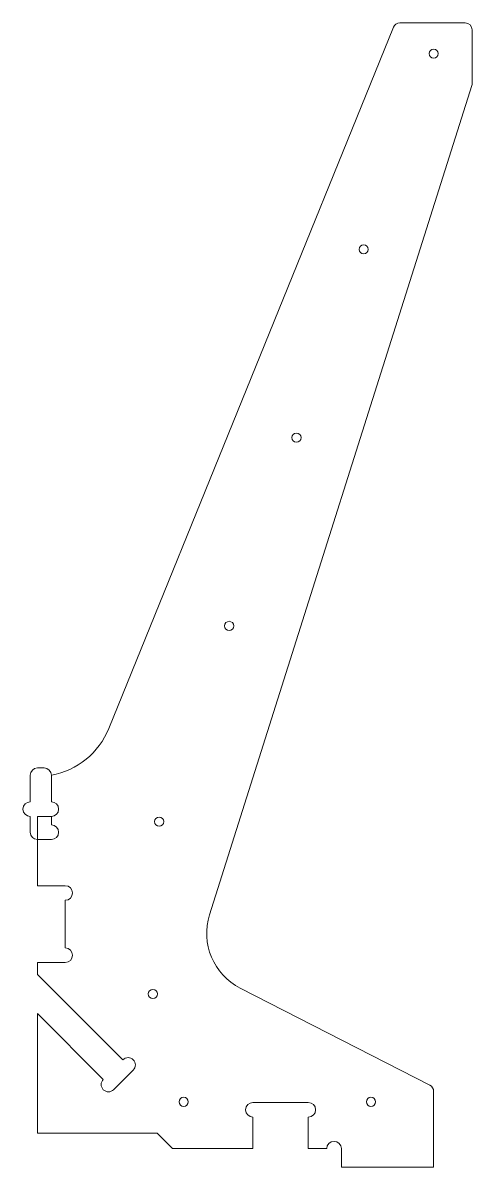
# Model space of a CAD drawing. Header units: millimetres. Extents: x -9 to 282, y -113 to 631.
import ezdxf

# ---------------------------------------------------------------- set-up
doc = ezdxf.new("R2010")
doc.units = ezdxf.units.MM

msp = doc.modelspace()

# ---------------------------------------------------------------- linework, layer by layer
at = {"color": 7, "linetype": 'Continuous', "lineweight": 15}
for p, q in [((46.33, 172.62), (231.36, 628.61)), ((235.53, 631.42), (278, 631.42)), ((282.5, 626.92), (282.5, 592.11)), ((282.29, 590.76), (111.86, 51.47)), ((-4.75, 124.92), (-4.75, 142.24)), ((0, 146.99), (4.25, 146.99)), ((9, 142.24), (9, 124.92)), ((-4.75, 105.17), (-4.75, 115.42)), ((0, 70.42), (0, 115.42)), ((0, 115.42), (9, 115.42)), ((9, 109.92), (9, 115.42)), ((0, 100.42), (9, 100.42)), ((18, 70.42), (0, 70.42)), ((18, 29.92), (18, 60.92)), ((0, 20.42), (18, 20.42)), ((0, 12.73), (0, 20.42)), ((55.51, -42.78), (0, 12.73)), ((131.77, 3.82), (255.05, -59.33)), ((0, -12.73), (42.78, -55.51)), ((0, -90.58), (0, -12.73)), ((49.5, -62.23), (62.23, -49.5)), ((257.5, -63.33), (257.5, -112.58)), ((176, -70.58), (140, -70.58)), ((140, -80.08), (140, -100.58)), ((176, -100.58), (176, -80.08)), ((77.85, -90.58), (0, -90.58)), ((87.85, -100.58), (77.85, -90.58)), ((140, -100.58), (87.85, -100.58)), ((188, -100.58), (176, -100.58)), ((197.5, -112.58), (197.5, -100.58)), ((257.5, -112.58), (197.5, -112.58))]:
    msp.add_line(p, q, dxfattribs=at)
for centre in [(257.5, 611.42), (212.03, 484.16), (168.3, 361.73), (124.56, 239.31), (79.1, 112.05), (75, 0), (95, -70.14), (216.75, -70.14)]:
    msp.add_circle(centre, 3, dxfattribs=at)
for centre, radius, start, end in [((235.53, 626.92), 4.5, 90, 157.91397), ((278, 626.92), 4.5, 0, 90), ((278, 592.11), 4.5, 342.46177, 0), ((0, 191.42), 50, 280.36976, 337.91397), ((0, 142.24), 4.75, 90, 180), ((4.25, 142.24), 4.75, 0, 90), ((-4.75, 120.17), 4.75, 90, 270), ((9, 120.17), 4.75, 270, 90), ((0, 105.17), 4.75, 180, 270), ((9, 105.17), 4.75, 270, 90), ((18, 65.67), 4.75, 270, 90), ((150, 39.42), 40, 162.46177, 242.87964), ((18, 25.17), 4.75, 270, 90), ((58.87, -46.14), 4.75, 315, 135), ((46.14, -58.87), 4.75, 135, 315), ((253, -63.33), 4.5, 0, 62.87964), ((140, -75.33), 4.75, 90, 270), ((176, -75.33), 4.75, 270, 90), ((192.75, -100.58), 4.75, 0, 180)]:
    msp.add_arc(centre, radius, start, end, dxfattribs=at)

doc.saveas('drawing.dxf')
